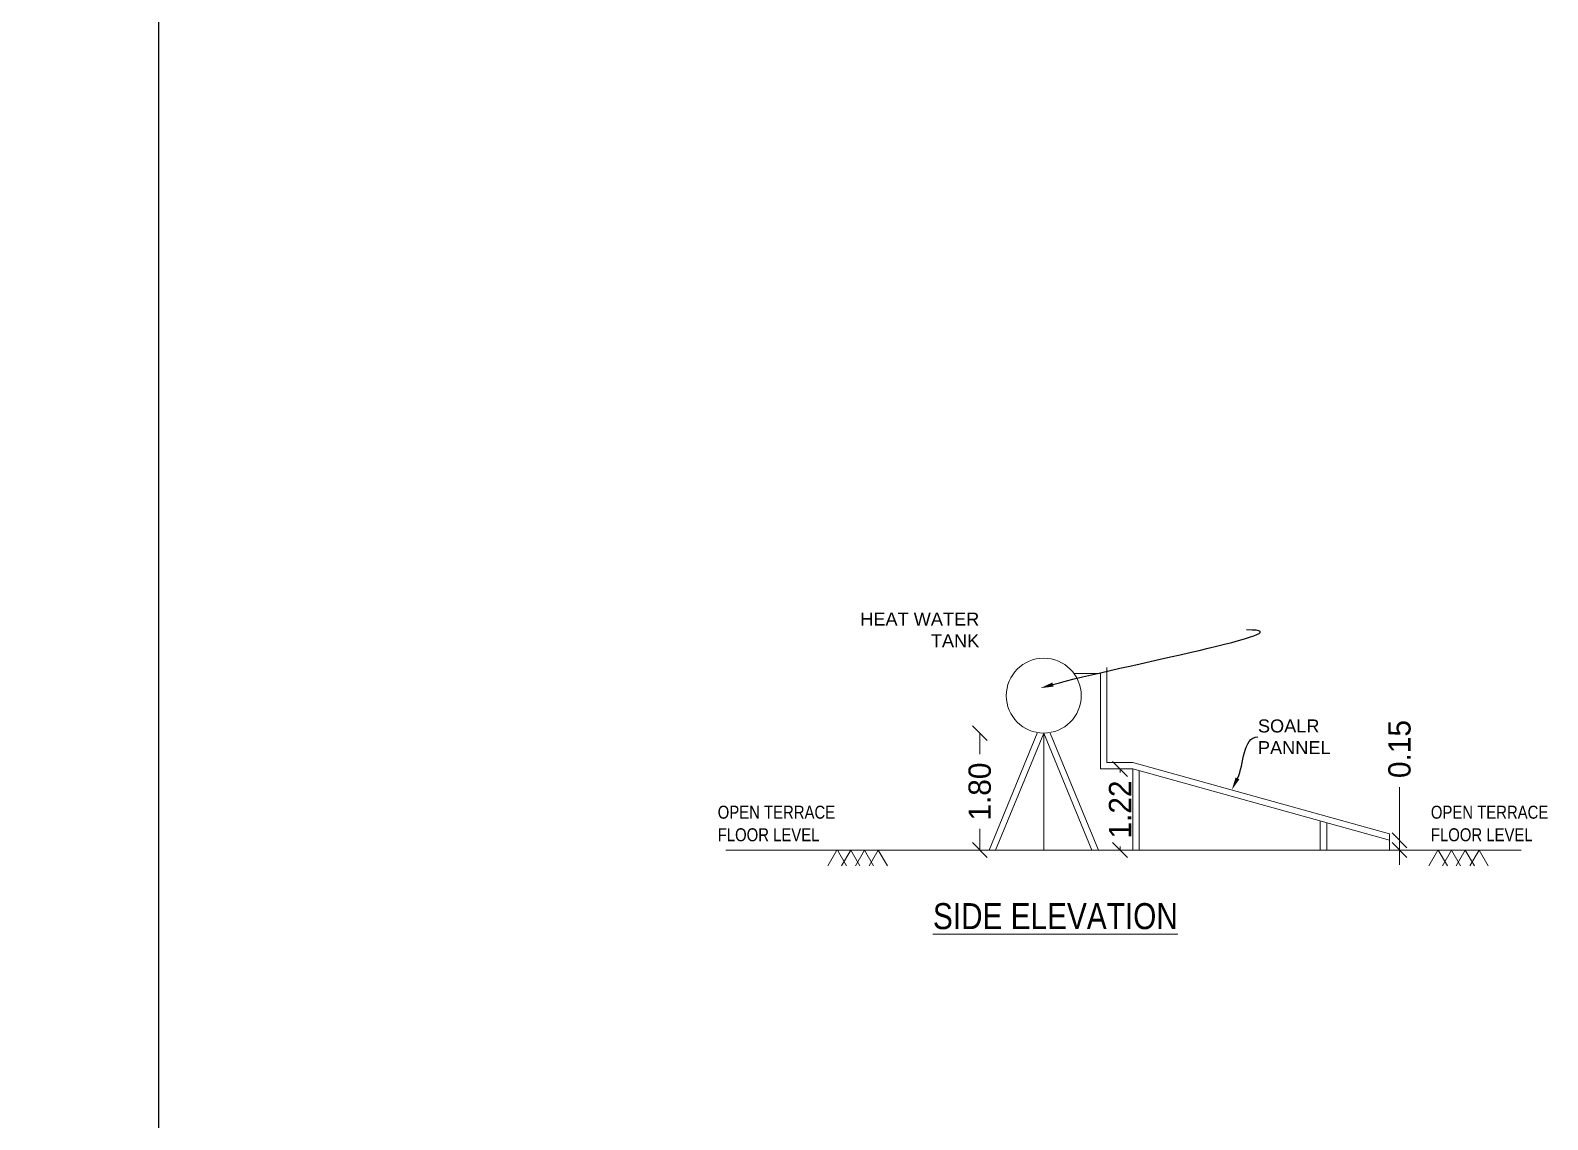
# Model space of a CAD drawing. Header units: metres. Extents: x -1559842 to -1559684, y 41615 to 41715.
# Drawn here: x -1559790.32 to -1559781.31, y 41625.14 to 41631.61 of the extents above; entities that cross this region are included whole.
import ezdxf
from ezdxf import colors
from ezdxf.entities.mleader import LeaderData, LeaderLine
from ezdxf.math import Vec2, Vec3

# ---------------------------------------------------------------- set-up
doc = ezdxf.new("R2010")
doc.units = ezdxf.units.M
doc.header["$LTSCALE"] = 750
doc.header["$MEASUREMENT"] = 0
doc.header["$PDMODE"] = 35
doc.header["$PDSIZE"] = 50
doc.layers.get('0').update_dxf_attribs({"lineweight": 5})
doc.layers.get('Defpoints').update_dxf_attribs({"lineweight": 0})
doc.styles.add('MSV', font='swissck.ttf', dxfattribs={"height": 0.3})
doc.styles.get("Standard").update_dxf_attribs({"font": 'arial.ttf'})
doc.styles.add('sunahari', font='framd.ttf', dxfattribs={"height": 0.3})
doc.dimstyles.new('CIVIL Mt.', dxfattribs={"dimscale": 0, "dimtxt": 0.2, "dimasz": 0.15, "dimexe": 0.18, "dimexo": 0.0625, "dimgap": 0.1, "dimtad": 0, "dimzin": 0, "dimdsep": 46, "dimtxsty": 'sunahari', "dimblk": 'OBLIQUE', "dimcen": 0.09, "dimse1": 1, "dimse2": 1, "dimclrd": 253, "dimclrt": 4, "dimadec": 0, "dimazin": 0, "dimtfac": 1, "dimtofl": 0, "dimtmove": 1, "dimatfit": 3, "dimfxl": 0, "dimfrac": 2, "dimtolj": 1, "dimtzin": 0, "dimarcsym": 0})

# ---------------------------------------------------------------- blocks, each defined once
blk = doc.blocks.new('_Oblique')
at = {"color": 0, "linetype": 'ByBlock', "lineweight": -2}
blk.add_line((-0.5, -0.5), (0.5, 0.5), dxfattribs=at)
blk = doc.blocks.new('*D502')
at = {"color": 253, "lineweight": -2}
for p, q in [((-1559789.5606, 41645.2433), (-1559789.5606, 41633.6697)), ((-1559789.5606, 41620.7633), (-1559789.5606, 41632.3369))]:
    blk.add_line(p, q, dxfattribs=at)
at = {"layer": 'Defpoints', "color": 0}
for p in [(-1559791.5801, 41645.2433), (-1559789.5606, 41645.2433), (-1559791.5801, 41620.7633)]:
    blk.add_point(p, dxfattribs=at)
at = {"color": 253, "lineweight": -2, "xscale": 0.15, "yscale": 0.15, "zscale": 0.15}
for p, rotation in [((-1559789.5606, 41645.2433), 90), ((-1559789.5606, 41620.7633), 270)]:
    blk.add_blockref('_Oblique', p, dxfattribs=dict(at, rotation=rotation))
at = {"color": 4, "lineweight": -3, "insert": (-1559789.5606, 41633.0033), "char_height": 0.3, "attachment_point": 5, "rotation": 90, "style": 'sunahari'}
blk.add_mtext('\\A1;24.48', dxfattribs=at)
blk = doc.blocks.new('*D172')
at = {"color": 253, "lineweight": 15}
for p, q in [((85165.04, 6047.65), (85165.04, 6028.54)), ((85165.04, 6028.54), (85165.04, 6033.85)), ((85165.04, 6025.04), (85165.04, 6028.54)), ((85165.04, 6025.04), (85165.04, 6019.73))]:
    blk.add_line(p, q, dxfattribs=at)
at = {"layer": 'Defpoints', "color": 0}
for p in [(85161.38, 6028.54), (85165.04, 6028.54), (85161.38, 6025.04)]:
    blk.add_point(p, dxfattribs=at)
at = {"color": 253, "lineweight": 15, "xscale": 5.3125, "yscale": 5.3125, "zscale": 5.3125}
for p, rotation in [((85165.04, 6028.54), 270), ((85165.04, 6025.04), 90)]:
    blk.add_blockref('_Oblique', p, dxfattribs=dict(at, rotation=rotation))
at = {"color": 4, "insert": (85165.04, 6061.28), "char_height": 8, "attachment_point": 5, "rotation": 90, "style": 'sunahari'}
blk.add_mtext('\\A1;0.15', dxfattribs=at)
blk = doc.blocks.new('*D173')
at = {"color": 253, "lineweight": 15}
for p, q in [((85014.46, 6067), (85014.46, 6059.4)), ((85014.46, 6025.04), (85014.46, 6032.64))]:
    blk.add_line(p, q, dxfattribs=at)
at = {"layer": 'Defpoints', "color": 0}
for p in [(85012.57, 6067), (85012.57, 6025.04), (85014.46, 6025.04)]:
    blk.add_point(p, dxfattribs=at)
at = {"color": 253, "lineweight": 15, "xscale": 5.3125, "yscale": 5.3125, "zscale": 5.3125}
for p, rotation in [((85014.46, 6067), 90), ((85014.46, 6025.04), 270)]:
    blk.add_blockref('_Oblique', p, dxfattribs=dict(at, rotation=rotation))
at = {"color": 4, "insert": (85014.46, 6046.02), "char_height": 8, "attachment_point": 5, "rotation": 90, "style": 'sunahari'}
blk.add_mtext('\\A1;1.80', dxfattribs=at)
blk = doc.blocks.new('*D174')
at = {"color": 253, "lineweight": 15}
for p, q in [((85064.76, 6054.13), (85064.76, 6052.87)), ((85064.76, 6025.04), (85064.76, 6026.3))]:
    blk.add_line(p, q, dxfattribs=at)
at = {"layer": 'Defpoints', "color": 0}
for p in [(85063.52, 6054.13), (85063.52, 6025.04), (85064.76, 6025.04)]:
    blk.add_point(p, dxfattribs=at)
at = {"color": 253, "lineweight": 15, "xscale": 5.3125, "yscale": 5.3125, "zscale": 5.3125}
for p, rotation in [((85064.76, 6054.13), 90), ((85064.76, 6025.04), 270)]:
    blk.add_blockref('_Oblique', p, dxfattribs=dict(at, rotation=rotation))
at = {"color": 4, "insert": (85064.76, 6039.58), "char_height": 8, "attachment_point": 5, "rotation": 90, "style": 'sunahari'}
blk.add_mtext('\\A1;1.22', dxfattribs=at)
blk = doc.blocks.new('A$C00531A14')
at = {"ltscale": 0.05}
for p, q in [((128.828, 95.376), (138.345, 95.376)), ((138.345, 61.104), (138.345, 95.376)), ((140.677, 63.435), (140.677, 97.561)), ((115.663, 73.977), (98.361, 32.014)), ((117.994, 73.977), (100.693, 32.014)), ((117.994, 73.977), (117.994, 32.014)), ((117.994, 73.977), (135.295, 32.014)), ((120.325, 73.977), (137.626, 32.014)), ((149.887, 61.104), (138.345, 61.104)), ((149.887, 63.435), (140.677, 63.435)), ((241.972, 37.842), (149.887, 63.435)), ((149.887, 32.014), (149.887, 61.104)), ((241.972, 35.511), (149.887, 61.104)), ((152.218, 32.014), (152.218, 60.456)), ((217.171, 32.014), (217.171, 42.404)), ((219.502, 32.014), (219.502, 41.756)), ((241.972, 35.511), (241.972, 37.842)), ((241.972, 35.511), (241.972, 32.014)), ((3.982, 32.014), (289.261, 32.014))]:
    blk.add_line(p, q, dxfattribs=at)
for p, q in [((43.822, 32.014), (40.559, 26.363)), ((43.991, 32.014), (47.254, 26.363)), ((48.754, 32.014), (45.491, 26.363)), ((48.754, 32.014), (52.017, 26.363)), ((53.686, 32.014), (50.423, 26.363)), ((53.686, 32.014), (56.949, 26.363)), ((58.617, 32.014), (55.355, 26.363)), ((58.617, 32.014), (61.88, 26.363)), ((259.346, 32.014), (256.083, 26.363)), ((259.515, 32.014), (262.778, 26.363)), ((264.278, 32.014), (261.015, 26.363)), ((264.278, 32.014), (267.541, 26.363)), ((269.21, 32.014), (265.947, 26.363)), ((269.21, 32.014), (272.473, 26.363)), ((274.141, 32.014), (270.879, 26.363)), ((274.141, 32.014), (277.404, 26.363))]:
    blk.add_line(p, q)
blk.add_circle((117.994, 87.419), 13.442, dxfattribs=at)
at = {"style": 'MSV'}
for s, height, p in [('OPEN TERRACE', 4.66253, (1.026, 43.269)), ('OPEN TERRACE', 4.66253, (256.848, 43.269)), ('FLOOR LEVEL', 4.66253, (1.026, 35.168)), ('FLOOR LEVEL', 4.66253, (256.848, 35.168)), ('%%USIDE ELEVATION', 9.32583, (78.234, 3.649))]:
    blk.add_text(s, height=height, dxfattribs=at).set_placement(p)
dim = blk.add_linear_dim(base=(95.057, 32.014), p1=(93.167, 73.977), p2=(93.167, 32.014), angle=90, text='1.80', dimstyle='CIVIL Mt.', override={"dimscale": 1})
dim.commit()
dim.dimension.update_dxf_attribs({"geometry": '*D173', "text_midpoint": (95.057, 52.996), "insert": (-84919.406, -5993.025)})
for base, p1, p2, text, picture, middle in [((245.636, 35.511), (241.972, 32.014), (241.972, 35.511), '0.15', '*D172', (245.636, 68.251)), ((145.353, 32.014), (144.116, 61.104), (144.116, 32.014), '1.22', '*D174', (145.353, 46.559))]:
    dim = blk.add_linear_dim(base=base, p1=p1, p2=p2, angle=90, text=text, dimstyle='CIVIL Mt.', override={"dimscale": 1})
    dim.commit()
    dim.dimension.update_dxf_attribs({"geometry": picture, "text_midpoint": middle, "dimtype": 128, "insert": (-84919.406, -5993.025)})
ml = blk.add_multileader_mtext('Standard')
ml.set_content('HEAT WATER\\P TANK', color=4)
ml.set_leader_properties(color=252)
ml.build(insert=Vec2(0, 0))
ml.multileader.update_dxf_attribs({"leader_type": 2, "text_left_attachment_type": 2, "text_right_attachment_type": 2, "dogleg_length": 0.05, "arrow_head_size": 4.663})
ctx = ml.context
ctx.base_point, ctx.char_height, ctx.arrow_head_size, ctx.landing_gap_size, ctx.plane_origin = Vec3(190.761, 110.997), 4.6625, 4.663, 0, Vec3(52.213, 87.928)
ctx.left_attachment, ctx.right_attachment, ctx.text_align_type = 2, 2, 2
notes = []
notes.append((ctx, [(0, (1, 1, 0), (191.926, 110.997), (-1, 0), 1.166, [(1, [(116.818, 90.13)], 0, [])])]))
ctx.mtext.insert, ctx.mtext.alignment, ctx.mtext.flow_direction = Vec3(94.855, 117.213), 3, 5
ml = blk.add_multileader_mtext('Standard')
ml.set_content('SOALR\\PPANNEL', color=4)
ml.set_leader_properties(color=252)
ml.build(insert=Vec2(0, 0))
ml.multileader.update_dxf_attribs({"leader_type": 2, "text_left_attachment_type": 2, "text_right_attachment_type": 2, "dogleg_length": 0.05, "arrow_head_size": 4.663})
ctx = ml.context
ctx.base_point, ctx.char_height, ctx.arrow_head_size, ctx.landing_gap_size, ctx.plane_origin = Vec3(194.817, 72.609), 4.6625, 4.663, 0, Vec3(185.424, 53.558)
ctx.left_attachment, ctx.right_attachment = 2, 2
notes.append((ctx, [(0, (1, 1, 0), (193.651, 72.609), (1, 0), 1.166, [(0, [(185.424, 53.558)], 0, [])])]))
ctx.mtext.insert, ctx.mtext.flow_direction = Vec3(194.817, 78.867), 5
for ctx, leaders in notes:
    for number, flags, end, landing, length, lines in leaders:
        leader = LeaderData()
        leader.index, (leader.has_last_leader_line, leader.has_dogleg_vector, leader.attachment_direction) = number, flags
        leader.last_leader_point, leader.dogleg_vector, leader.dogleg_length = Vec3(end), Vec3(landing), length
        for number, points, colour, breaks in lines:
            line = LeaderLine()
            line.index, line.vertices, line.color, line.breaks = number, Vec3.list(points), colors.encode_raw_color(colour), breaks
            leader.lines.append(line)
        ctx.leaders.append(leader)

msp = doc.modelspace()

# ---------------------------------------------------------------- block references
at = {"color": 0, "lineweight": -2, "xscale": 0.016553375640144, "yscale": 0.016553375640144, "zscale": 0.016553375640144}
msp.add_blockref('A$C00531A14', (-1559786.25896, 41626.20811), dxfattribs=at)

# ---------------------------------------------------------------- dimensions: what is measured, and where the dimension line sits
at = {"color": 7, "lineweight": -3}
dim = msp.add_linear_dim(base=(-1559789.56057, 41645.24331), p1=(-1559791.58007, 41620.76331), p2=(-1559791.58007, 41645.24331), angle=270, dimstyle='CIVIL Mt.', override={"dimscale": 1}, dxfattribs=at)
dim.commit()
dim.dimension.update_dxf_attribs({"geometry": '*D502', "text_midpoint": (-1559789.56057, 41633.00331)})

# ---------------------------------------------------------------- leaders
ml = msp.add_multileader_mtext('Standard', dxfattribs=at)
ml.set_content('1.20Mt HEIGHT PARAPET WALL', color=7)
ml.set_leader_properties()
ml.build(insert=Vec2(0, 0))
ml.multileader.update_dxf_attribs({"leader_type": 2, "dogleg_length": 0.36, "arrow_head_size": 0.18})
ctx = ml.context
ctx.base_point, ctx.char_height, ctx.arrow_head_size, ctx.landing_gap_size, ctx.plane_origin = Vec3(-1559789.03329, 41624.56063), 0.18, 0.18, 0.09, Vec3(-1559791.73007, 41621.90337)
notes = []
notes.append((ctx, [(0, (1, 1, 0), (-1559789.39329, 41624.56063), (1, 0), 0.36, [(0, [(-1559791.73007, 41636.59609)], 0, [])])]))
ctx.mtext.insert, ctx.mtext.flow_direction = Vec3(-1559788.94329, 41624.65217), 5
for ctx, leaders in notes:
    for number, flags, end, landing, length, lines in leaders:
        leader = LeaderData()
        leader.index, (leader.has_last_leader_line, leader.has_dogleg_vector, leader.attachment_direction) = number, flags
        leader.last_leader_point, leader.dogleg_vector, leader.dogleg_length = Vec3(end), Vec3(landing), length
        for number, points, colour, breaks in lines:
            line = LeaderLine()
            line.index, line.vertices, line.color, line.breaks = number, Vec3.list(points), colors.encode_raw_color(colour), breaks
            leader.lines.append(line)
        ctx.leaders.append(leader)

doc.saveas('drawing.dxf')
